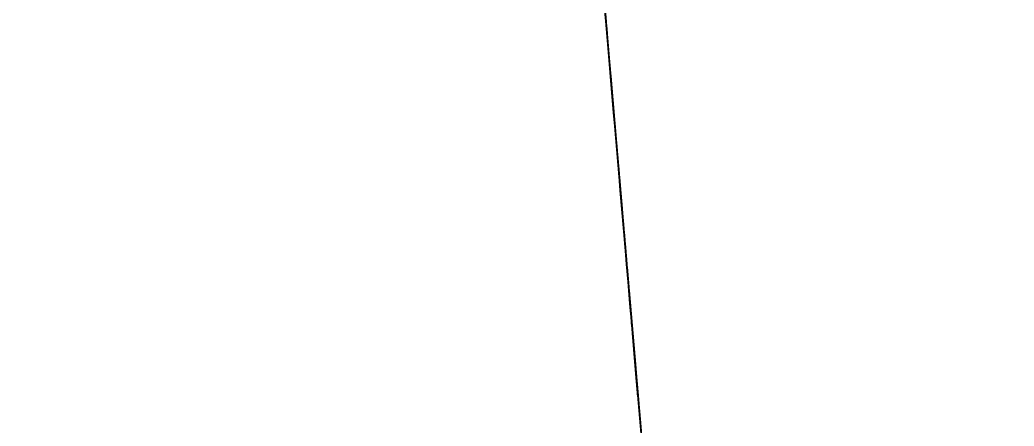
# Model space of a CAD drawing. Header units: millimetres. Extents: x 2645 to 248282, y -52826 to -1714.
# Drawn here: x 3662.6 to 3759.7, y -43486 to -43446.3 of the extents above; entities that cross this region are included whole.
import ezdxf

# ---------------------------------------------------------------- set-up
doc = ezdxf.new("R2010")
doc.units = ezdxf.units.MM
doc.header["$MEASUREMENT"] = 0
doc.linetypes.add('CENTER2', pattern=[1.125, 0.75, -0.125, 0.125, -0.125])
for name, color, linetype in [('Elevation Looking North-0', 7, 'Continuous'), ('Elevation Looking North-150-DS-B4-404', 1, 'Continuous'), ('Elevation Looking North-150-SL-B4-095', 14, 'Continuous'), ('Elevation Looking North-150-SL-B4-221', 85, 'Continuous'), ('Elevation Looking North-150-SL-B4-249', 85, 'Continuous'), ('Elevation Looking North-300-CEN-D3-231', 70, 'Continuous'), ('Elevation Looking North-300-CEN-D3-258', 70, 'Continuous'), ('Elevation Looking North-300-FA-D4-256', 50, 'Continuous'), ('Elevation Looking North-50-IW-B4-023', 3, 'Continuous'), ('Elevation Looking North-50-PES-D1-229', 4, 'Continuous'), ('Elevation Looking North-A-FLOR', 192, 'Continuous'), ('Elevation Looking North-CENTER', 1, 'CENTER2'), ('Elevation Looking North-PR-STEL-EQIP_DUCTS_CHUTES', 85, 'Continuous'), ('Elevation Looking North-RE', 5, 'Continuous'), ('Elevation Looking North-S-BEAM', 12, 'Continuous'), ('Elevation Looking North-SLUDGE TO STRAIN PRESS INLET', 3, 'Continuous'), ('Elevation Looking North-UCD756', 7, 'Continuous')]:
    doc.layers.add(name, color=color, linetype=linetype)
doc.layers.add('Elevation Looking North-PR-STEL-EQIP-PUMP_2_SEEPEX_BTVE70-24_100-18', color=7, linetype='Continuous', true_color=0x1111d0)

# ---------------------------------------------------------------- blocks, each defined once
blk = doc.blocks.new('*U815')
at = {"layer": 'Elevation Looking North-A-FLOR', "color": 0, "linetype": 'ByBlock', "lineweight": -2}
blk.add_line((3709.106, -43321.337, 22000), (4075.606, -47601.955, 22000), dxfattribs=at)
blk = doc.blocks.new('*U816')
at = {"layer": 'Elevation Looking North-S-BEAM', "color": 0, "linetype": 'ByBlock', "lineweight": -2}
for p, q in [((2647.841, -30926.057, 30027.2), (4471.772, -52229.058, 30027.2)), ((2647.841, -30926.057, 29454.8), (4471.772, -52229.058, 29454.8)), ((2647.841, -30926.057, 30042), (4471.772, -52229.058, 30042)), ((3467.558, -40500.126, 29440), (3964.349, -46302.508, 29440))]:
    blk.add_line(p, q, dxfattribs=at)
blk = doc.blocks.new('*U866')
at = {"layer": 'Elevation Looking North-S-BEAM', "color": 0, "linetype": 'ByBlock', "lineweight": -2}
for p, q in [((3714.665, -43386.268, 24801.4), (4068.838, -47522.9, 24801.4)), ((3720.112, -43449.885, 24794.4), (4063.391, -47459.283, 24794.4)), ((3720.112, -43449.885, 24989), (4063.391, -47459.283, 24989)), ((3720.112, -43449.885, 24996), (4063.391, -47459.283, 24996))]:
    blk.add_line(p, q, dxfattribs=at)
blk = doc.blocks.new('*U875')
at = {"layer": 'Elevation Looking North-A-FLOR', "color": 0, "linetype": 'ByBlock', "lineweight": -2}
blk.add_line((3774.49, -44084.997, 21629.207), (2990.271, -34925.535, 21629.207), dxfattribs=at)
blk = doc.blocks.new('*U1000')
at = {"layer": 'Elevation Looking North-A-FLOR', "color": 0, "linetype": 'ByBlock', "lineweight": -2}
for p, q in [((3210.589, -37498.789, 21699.689), (3774.49, -44084.997, 21629.207)), ((4410.652, -51515.2, 21849.694), (3210.589, -37498.789, 21999.689)), ((3709.106, -43321.337, 21937.384), (4075.764, -47603.804, 21891.554))]:
    blk.add_line(p, q, dxfattribs=at)
blk = doc.blocks.new('*U1001')
at = {"layer": 'Elevation Looking North-A-FLOR', "color": 0, "linetype": 'ByBlock', "lineweight": -2}
for p, q in [((4075.764, -47603.804, 21891.966), (3709.106, -43321.337, 21937.755)), ((3709.106, -43321.337, 21999.995), (4075.606, -47601.955, 21999.987))]:
    blk.add_line(p, q, dxfattribs=at)
blk = doc.blocks.new('*U1006')
at = {"layer": 'Elevation Looking North-50-PES-D1-229', "color": 0, "linetype": 'ByBlock', "lineweight": -2}
blk.add_line((3733.668, -43608.212, 25056.774), (3721.444, -43465.442, 25056.774), dxfattribs=at)
at = {"layer": 'Elevation Looking North-CENTER'}
blk.add_line((3722.484, -43477.582, 25026.612), (3733.668, -43608.212, 25026.612), dxfattribs=at)
blk = doc.blocks.new('*U1013')
at = {"layer": 'Elevation Looking North-300-FA-D4-256', "color": 0, "linetype": 'ByBlock', "lineweight": -2}
blk.add_line((3709.106, -43321.337, 23695.257), (3727.845, -43540.199, 23695.257), dxfattribs=at)
blk = doc.blocks.new('*U1023')
at = {"layer": 'Elevation Looking North-300-CEN-D3-258', "color": 0, "linetype": 'ByBlock', "lineweight": -2}
blk.add_line((3709.106, -43321.337, 23086.7), (3756.925, -43879.846, 23096.426), dxfattribs=at)
at = {"layer": 'Elevation Looking North-CENTER'}
blk.add_line((3747.661, -43771.649, 23256.491), (3709.106, -43321.337, 23248.65), dxfattribs=at)
blk = doc.blocks.new('*U1043')
at = {"layer": 'Elevation Looking North-50-IW-B4-023', "color": 0, "linetype": 'ByBlock', "lineweight": -2}
for p, q in [((3809.232, -44490.773, 23554.407), (3709.106, -43321.337, 23554.407)), ((3809.232, -44490.773, 23614.732), (3709.106, -43321.337, 23614.732))]:
    blk.add_line(p, q, dxfattribs=at)
at = {"layer": 'Elevation Looking North-CENTER'}
blk.add_line((3709.106, -43321.337, 23584.569), (3809.232, -44490.773, 23584.569), dxfattribs=at)
blk = doc.blocks.new('*U1059')
at = {"layer": 'Elevation Looking North-150-SL-B4-221', "color": 0, "linetype": 'ByBlock', "lineweight": -2}
blk.add_line((3709.106, -43321.337, 24016.866), (3733.668, -43608.212, 24016.866), dxfattribs=at)
blk = doc.blocks.new('*U1060')
at = {"layer": 'Elevation Looking North-CENTER'}
blk.add_line((3709.106, -43321.337, 22955.728), (3862.195, -45109.376, 22955.728), dxfattribs=at)
at = {"layer": 'Elevation Looking North-SLUDGE TO STRAIN PRESS INLET', "color": 0, "linetype": 'ByBlock', "lineweight": -2}
for p, q in [((3862.195, -45109.376, 23039.866), (3709.106, -43321.337, 23039.866)), ((3726.496, -43524.448, 22871.591), (3710.077, -43332.68, 22871.591))]:
    blk.add_line(p, q, dxfattribs=at)
blk = doc.blocks.new('*U1063')
at = {"layer": 'Elevation Looking North-PR-STEL-EQIP-PUMP_2_SEEPEX_BTVE70-24_100-18', "color": 0, "linetype": 'ByBlock', "lineweight": -2}
for p, q in [((3710.04, -43332.249, 22548.684), (3726.314, -43522.32, 22514.08)), ((3710.182, -43333.902, 22826.626), (3726.49, -43524.371, 22858.951))]:
    blk.add_line(p, q, dxfattribs=at)
blk = doc.blocks.new('*U1081')
at = {"layer": 'Elevation Looking North-150-DS-B4-404', "color": 0, "linetype": 'ByBlock', "lineweight": -2}
for p, q in [((3730.719, -43573.769, 23790.913), (3709.106, -43321.337, 23790.913)), ((3730.719, -43573.769, 23959.188), (3709.106, -43321.337, 23959.188))]:
    blk.add_line(p, q, dxfattribs=at)
at = {"layer": 'Elevation Looking North-CENTER'}
blk.add_line((3709.106, -43321.337, 23875.05), (3730.719, -43573.769, 23875.05), dxfattribs=at)
blk = doc.blocks.new('*U1083')
at = {"layer": 'Elevation Looking North-150-DS-B4-404', "color": 0, "linetype": 'ByBlock', "lineweight": -2}
for p, q in [((3903.511, -45591.928, 23256.491), (3709.106, -43321.337, 23256.491)), ((3906.187, -45623.188, 23424.766), (3709.106, -43321.337, 23424.766))]:
    blk.add_line(p, q, dxfattribs=at)
at = {"layer": 'Elevation Looking North-CENTER'}
blk.add_line((3709.106, -43321.337, 23340.628), (3902.939, -45585.248, 23340.628), dxfattribs=at)
blk = doc.blocks.new('*U1093')
at = {"layer": 'Elevation Looking North-0', "color": 0, "linetype": 'ByBlock', "lineweight": -2}
for p, q in [((3734.676, -43619.982, 25888.357), (3706.416, -43289.916, 25697.096)), ((3725.33, -43510.831, 26078.104), (3706.416, -43289.916, 25950.091))]:
    blk.add_line(p, q, dxfattribs=at)
blk = doc.blocks.new('*U1096')
at = {"layer": 'Elevation Looking North-UCD756', "color": 0, "linetype": 'ByBlock', "lineweight": -2}
for p, q in [((3720.662, -43456.307, 25383), (3698.479, -43197.219, 25383)), ((3721.965, -43471.52, 26745.919), (3707.126, -43298.214, 27176.237)), ((3709.188, -43322.297, 26103), (3720.662, -43456.307, 26103)), ((3718.529, -43431.398, 25370), (3720.236, -43451.325, 25370)), ((3720.236, -43451.325, 25355), (3718.529, -43431.398, 25355)), ((3720.236, -43451.325, 25355), (3720.236, -43451.325, 25370)), ((3722.368, -43476.234, 26103), (3720.662, -43456.307, 26103)), ((3720.662, -43456.307, 25383), (3722.368, -43476.234, 25383)), ((3720.662, -43456.307, 26053), (3720.662, -43456.307, 26103)), ((3720.662, -43456.307, 26053), (3720.662, -43456.307, 26046.509)), ((3720.662, -43456.307, 25793.514), (3720.662, -43456.307, 25383)), ((3722.368, -43476.231, 26148.001), (3722.369, -43476.24, 26721.559)), ((3722.403, -43476.645, 26088), (3722.368, -43476.234, 26088)), ((3722.368, -43476.234, 26088), (3722.403, -43476.645, 26088)), ((3722.368, -43476.234, 26103), (3722.368, -43476.234, 26058.056)), ((3722.368, -43476.234, 25805.061), (3722.368, -43476.234, 25383)), ((3722.369, -43476.24, 26715.915), (3722.403, -43476.645, 26715.915)), ((3722.403, -43476.645, 26715.915), (3722.369, -43476.24, 26716.92)), ((3722.403, -43476.645, 26715.915), (3722.369, -43476.24, 26715.915)), ((3722.369, -43476.24, 26716.92), (3722.403, -43476.645, 26715.915)), ((3722.403, -43476.645, 26088), (3722.403, -43476.645, 26715.915)), ((3722.403, -43476.645, 26715.915), (3722.403, -43476.645, 26088))]:
    blk.add_line(p, q, dxfattribs=at)
at = {"layer": 'Elevation Looking North-UCD756', "color": 0, "linetype": 'ByBlock', "lineweight": -2, "extrusion": (-0.996355, -0.085306, 0)}
for centre, radius, start, end in [((43605.292, 26148.002), 30, 270.00065, 359.99914), ((43570.301, 26721.56), 65, 359.99914, 22.00922)]:
    blk.add_arc(centre, radius, start, end, dxfattribs=at)
blk = doc.blocks.new('*U1098')
at = {"layer": 'Elevation Looking North-CENTER'}
blk.add_line((3809.232, -44490.773, 23731.723), (3709.106, -43321.337, 23731.723), dxfattribs=at)
at = {"layer": 'Elevation Looking North-RE', "color": 0, "linetype": 'ByBlock', "lineweight": -2}
for p, q in [((3709.106, -43321.337, 23761.885), (3738.019, -43659.033, 23761.885)), ((3709.106, -43321.337, 23701.56), (3809.232, -44490.773, 23701.56))]:
    blk.add_line(p, q, dxfattribs=at)
blk = doc.blocks.new('*U1099')
at = {"layer": 'Elevation Looking North-PR-STEL-EQIP_DUCTS_CHUTES', "color": 0, "linetype": 'ByBlock', "lineweight": -2}
for p, q in [((3722.368, -43476.234, 25711.971), (3722.88, -43482.212, 25711.971)), ((3722.368, -43476.234, 25492.871), (3722.88, -43482.212, 25492.871)), ((3722.88, -43482.212, 25492.871), (3722.88, -43482.212, 25602.421)), ((3722.88, -43482.212, 25602.421), (3722.88, -43482.212, 25711.971))]:
    blk.add_line(p, q, dxfattribs=at)
blk = doc.blocks.new('*U1101')
at = {"layer": 'Elevation Looking North-CENTER'}
blk.add_line((3709.106, -43321.337, 23616.329), (3764.655, -43970.129, 23616.329), dxfattribs=at)
at = {"layer": 'Elevation Looking North-RE', "color": 0, "linetype": 'ByBlock', "lineweight": -2}
blk.add_line((3764.655, -43970.129, 23673.479), (3709.106, -43321.337, 23673.479), dxfattribs=at)
blk = doc.blocks.new('*U1116')
at = {"layer": 'Elevation Looking North-150-SL-B4-249', "color": 0, "linetype": 'ByBlock', "lineweight": -2}
for p, q in [((3712.118, -43356.513, 24366.794), (3721.376, -43464.641, 24366.795)), ((3712.778, -43364.219, 24234.471), (3721.47, -43465.745, 24218.418)), ((3712.778, -43364.22, 24227.984), (3721.47, -43465.746, 24208.433)), ((3716.481, -43407.476, 24316.171), (3721.426, -43465.228, 24277.019)), ((3717.222, -43416.122, 24329.018), (3722.185, -43474.099, 24289.714)), ((3720.221, -43451.157, 24354.229), (3719.17, -43438.885, 24358.341)), ((3720.221, -43451.157, 24354.121), (3719.17, -43438.885, 24358.233)), ((3719.568, -43443.523, 24380.395), (3721.385, -43464.755, 24387.998)), ((3719.614, -43444.06, 24332.79), (3720.443, -43453.745, 24341.4)), ((3720.443, -43453.744, 24341.508), (3720.221, -43451.157, 24354.229)), ((3720.221, -43451.157, 24354.121), (3720.221, -43451.157, 24354.229)), ((3720.443, -43453.745, 24341.4), (3720.221, -43451.157, 24354.121)), ((3720.252, -43451.512, 24366.795), (3721.83, -43469.953, 24373.399)), ((3720.28, -43451.839, 24164.016), (3722.091, -43472.994, 24148.039)), ((3720.443, -43453.745, 24341.4), (3720.443, -43453.744, 24341.508)), ((3720.478, -43454.155, 24303.234), (3721.47, -43465.744, 24304.152)), ((3720.615, -43455.76, 24345.868), (3720.615, -43455.761, 24345.706)), ((3721.075, -43461.127, 24176.404), (3722.892, -43482.35, 24160.376)), ((3721.358, -43464.432, 24275.877), (3721.488, -43465.949, 24274.811)), ((3721.442, -43465.411, 24274.053), (3721.714, -43468.594, 24278.54)), ((3730.461, -43570.752, 24341.775), (3721.471, -43465.751, 24341.773)), ((3730.461, -43570.755, 24183.697), (3721.471, -43465.753, 24183.695)), ((3721.494, -43466.018, 24394.048), (3721.766, -43469.2, 24396.529)), ((3721.699, -43468.42, 24389.405), (3721.586, -43467.096, 24388.951)), ((3721.88, -43470.537, 24390.131), (3721.767, -43469.214, 24389.677)), ((3721.782, -43469.381, 24391.375), (3721.835, -43470.001, 24391.588)), ((3721.872, -43470.44, 24279.26), (3722.149, -43473.677, 24276.986)), ((3721.873, -43470.445, 24270.456), (3722.145, -43473.628, 24274.943)), ((3721.921, -43471.011, 24271.254), (3722.008, -43472.024, 24270.542)), ((3722.068, -43472.729, 24372.863), (3722.718, -43480.321, 24375.466)), ((3722.083, -43472.905, 24392.583), (3722.187, -43474.123, 24393.001)), ((3722.087, -43472.943, 24271.788), (3722.093, -43473.016, 24271.739)), ((3722.476, -43477.494, 24270.117), (3722.152, -43473.703, 24272.677)), ((3722.593, -43478.856, 24397.943), (3722.183, -43474.068, 24392.944)), ((3722.731, -43480.477, 24395.055), (3722.183, -43474.068, 24392.944)), ((3722.183, -43474.068, 24392.944), (3722.379, -43476.356, 24380.528)), ((3722.594, -43478.872, 24272.001), (3722.184, -43474.083, 24264.993)), ((3722.733, -43480.491, 24260.667), (3722.184, -43474.083, 24264.993)), ((3722.184, -43474.083, 24264.993), (3722.38, -43476.369, 24268.577)), ((3722.265, -43475.026, 24144.452), (3722.606, -43479.007, 24141.53)), ((3722.268, -43475.063, 24291.118), (3722.918, -43482.655, 24285.783)), ((3722.927, -43482.764, 24382.639), (3722.379, -43476.356, 24380.528)), ((3722.379, -43476.356, 24380.528), (3722.984, -43483.431, 24373.111)), ((3722.38, -43476.369, 24268.577), (3722.47, -43477.428, 24270.162)), ((3722.508, -43477.864, 24144.691), (3722.799, -43481.264, 24135.287)), ((3722.877, -43482.176, 24141.398), (3722.508, -43477.864, 24144.691)), ((3723.117, -43484.983, 24155.501), (3722.508, -43477.864, 24144.691)), ((3723.057, -43484.278, 24399.729), (3722.593, -43478.856, 24397.943)), ((3723.2, -43485.947, 24282.593), (3722.594, -43478.872, 24272.001)), ((3723.143, -43485.28, 24267.675), (3722.594, -43478.872, 24272.001)), ((3722.731, -43480.477, 24395.055), (3723.025, -43483.9, 24398.629)), ((3722.927, -43482.764, 24382.639), (3722.731, -43480.477, 24395.055)), ((3722.733, -43480.491, 24260.667), (3723.143, -43485.28, 24267.675)), ((3723.104, -43484.822, 24281.052), (3722.789, -43481.149, 24283.532)), ((3723.031, -43483.973, 24133.218), (3722.799, -43481.264, 24135.287)), ((3722.877, -43482.176, 24141.398), (3723.459, -43488.968, 24151.713)), ((3722.988, -43483.47, 24137.817), (3722.877, -43482.176, 24141.398)), ((3723.458, -43488.965, 24376.138), (3722.927, -43482.764, 24382.639)), ((3723.284, -43486.929, 24261.973), (3722.959, -43483.134, 24264.535)), ((3723.458, -43488.965, 24374.934), (3722.984, -43483.431, 24373.111)), ((3723.098, -43484.76, 24281.094), (3723.396, -43488.234, 24286.176)), ((3723.459, -43488.968, 24156.034), (3723.117, -43484.983, 24155.501)), ((3723.459, -43488.968, 24152.457), (3723.117, -43484.983, 24155.501)), ((3723.143, -43485.28, 24267.675), (3723.749, -43492.356, 24278.267)), ((3723.396, -43488.234, 24286.176), (3723.2, -43485.947, 24282.593)), ((3723.749, -43492.356, 24278.267), (3723.2, -43485.947, 24282.593))]:
    blk.add_line(p, q, dxfattribs=at)
at = {"layer": 'Elevation Looking North-150-SL-B4-249', "color": 0, "linetype": 'ByBlock', "lineweight": -2, "extrusion": (0.996355, 0.085306, -1.0842e-18)}
blk.add_ellipse((3719.392, -43441.472, 24345.648), major_axis=(-1.223, 14.288, -0.058), ratio=0.999903, start_param=0.004058, end_param=6.287243, dxfattribs=at)
at = {"layer": 'Elevation Looking North-150-SL-B4-249', "color": 0, "linetype": 'ByBlock', "lineweight": -2, "extrusion": (0.996355, 0.085306, -1.17961e-16)}
blk.add_ellipse((3720.677, -43456.483, 24170.21), major_axis=(0.398, -4.644, 6.194), ratio=0.713498, start_param=3.141593, end_param=6.283185, dxfattribs=at)
at = {"layer": 'Elevation Looking North-150-SL-B4-249', "color": 0, "linetype": 'ByBlock', "lineweight": -2, "extrusion": (0.996355, 0.085306, 0)}
blk.add_ellipse((3720.677, -43456.483, 24170.21), major_axis=(0.398, -4.644, 6.194), ratio=0.713498, start_param=3.141593, end_param=6.267209, dxfattribs=at)
at = {"layer": 'Elevation Looking North-150-SL-B4-249', "color": 0, "linetype": 'ByBlock', "lineweight": -2, "extrusion": (0.996355, 0.085306, -1.04083e-16)}
blk.add_ellipse((3720.677, -43456.483, 24170.21), major_axis=(0.398, -4.644, 6.194), ratio=0.713498, start_param=3.141593, end_param=6.283185, dxfattribs=at)
at = {"layer": 'Elevation Looking North-150-SL-B4-249', "color": 0, "linetype": 'ByBlock', "lineweight": -2, "extrusion": (0.996355, 0.085306, -9.71445e-17)}
blk.add_ellipse((3720.677, -43456.483, 24170.21), major_axis=(0.398, -4.644, 6.194), ratio=0.713498, start_param=-0.015977, end_param=0, dxfattribs=at)
at = {"layer": 'Elevation Looking North-150-SL-B4-249', "color": 0, "linetype": 'ByBlock', "lineweight": -2, "extrusion": (-0.996355, -0.085306, -8.59729e-15)}
blk.add_ellipse((3721.813, -43469.747, 24283.498), major_axis=(0.455, -5.316, 7.62), ratio=0.008037, start_param=2.587284, end_param=5.502618, dxfattribs=at)
at = {"layer": 'Elevation Looking North-150-SL-B4-249', "color": 0, "linetype": 'ByBlock', "lineweight": -2, "extrusion": (0.996355, 0.085306, 1.07553e-16)}
blk.add_ellipse((3721.812, -43469.732, 24381.666), major_axis=(-0.257, 2.996, 8.803), ratio=0.500633, start_param=3.141593, end_param=6.066294, dxfattribs=at)
at = {"layer": 'Elevation Looking North-150-SL-B4-249', "color": 0, "linetype": 'ByBlock', "lineweight": -2, "extrusion": (-0.996355, -0.085306, 2.30937e-17)}
blk.add_ellipse((3721.376, -43464.641, 24346.098), major_axis=(0, 0, 20.697), ratio=0.000056, start_param=3.862694, end_param=6.283185, dxfattribs=at)
at = {"layer": 'Elevation Looking North-150-SL-B4-249', "color": 0, "linetype": 'ByBlock', "lineweight": -2, "extrusion": (0.996355, 0.085306, 9.71445e-17)}
for centre, major_axis, start_param, end_param in [((3721.657, -43467.928, 24272.254), (-0.215, 2.517, 1.799), 3.141593, 6.271874), ((3721.93, -43471.111, 24276.741), (-0.162, 1.887, 1.349), -0.791322, 5.491863)]:
    blk.add_ellipse(centre, major_axis=major_axis, ratio=0.70366, start_param=start_param, end_param=end_param, dxfattribs=at)
at = {"layer": 'Elevation Looking North-150-SL-B4-249', "color": 0, "linetype": 'ByBlock', "lineweight": -2, "extrusion": (-0.996355, -0.085306, 2.77556e-17)}
blk.add_ellipse((3721.656, -43467.913, 24391.599), major_axis=(-0.162, 1.895, 2.449), ratio=0.853115, start_param=3.603759, end_param=7.568679, dxfattribs=at)
at = {"layer": 'Elevation Looking North-150-SL-B4-249', "color": 0, "linetype": 'ByBlock', "lineweight": -2, "extrusion": (-0.996355, -0.085306, 1.38778e-17)}
blk.add_ellipse((3721.656, -43467.913, 24391.599), major_axis=(-0.162, 1.895, 2.449), ratio=0.853115, start_param=1.285494, end_param=2.108822, dxfattribs=at)
at = {"layer": 'Elevation Looking North-150-SL-B4-249', "color": 0, "linetype": 'ByBlock', "lineweight": -2, "extrusion": (0.996355, 0.085306, 2.77556e-17)}
blk.add_ellipse((3721.657, -43467.928, 24272.254), major_axis=(-0.215, 2.517, 1.799), ratio=0.70366, start_param=-0.011311, end_param=0, dxfattribs=at)
at = {"layer": 'Elevation Looking North-150-SL-B4-249', "color": 0, "linetype": 'ByBlock', "lineweight": -2, "extrusion": (0.996355, 0.085306, -7.63278e-17)}
blk.add_ellipse((3721.656, -43467.913, 24391.599), major_axis=(-0.122, 1.421, 1.837), ratio=0.853115, start_param=3.637604, end_param=8.139284, dxfattribs=at)
at = {"layer": 'Elevation Looking North-150-SL-B4-249', "color": 0, "linetype": 'ByBlock', "lineweight": -2, "extrusion": (-0.996355, -0.085306, -5.23128e-18)}
blk.add_ellipse((3721.471, -43465.752, 24262.734), major_axis=(0, 0.001, 79.039), ratio=0.000113, start_param=1.415545, end_param=1.421119, dxfattribs=at)
at = {"layer": 'Elevation Looking North-150-SL-B4-249', "color": 0, "linetype": 'ByBlock', "lineweight": -2, "extrusion": (-0.996355, -0.085306, -6.6977e-18)}
blk.add_ellipse((3721.471, -43465.752, 24262.734), major_axis=(0, 0.001, 79.039), ratio=0.000113, start_param=1.461259, end_param=2.166005, dxfattribs=at)
at = {"layer": 'Elevation Looking North-150-SL-B4-249', "color": 0, "linetype": 'ByBlock', "lineweight": -2, "extrusion": (-0.996355, -0.085306, -7.18729e-18)}
blk.add_ellipse((3721.471, -43465.752, 24262.734), major_axis=(0, 0.001, 79.039), ratio=0.000113, start_param=1.019242, end_param=1.145036, dxfattribs=at)
at = {"layer": 'Elevation Looking North-150-SL-B4-249', "color": 0, "linetype": 'ByBlock', "lineweight": -2, "extrusion": (-0.996355, -0.085306, 1.12829e-17)}
blk.add_ellipse((3721.471, -43465.752, 24262.734), major_axis=(0, 0.001, 79.039), ratio=0.000113, start_param=0.013932, end_param=1.019242, dxfattribs=at)
at = {"layer": 'Elevation Looking North-150-SL-B4-249', "color": 0, "linetype": 'ByBlock', "lineweight": -2, "extrusion": (-0.996355, -0.085306, -6.99141e-18)}
blk.add_ellipse((3721.471, -43465.752, 24262.734), major_axis=(0, 0.001, 79.039), ratio=0.000113, start_param=2.166005, end_param=2.328167, dxfattribs=at)
at = {"layer": 'Elevation Looking North-150-SL-B4-249', "color": 0, "linetype": 'ByBlock', "lineweight": -2, "extrusion": (-0.996355, -0.085306, -6.89337e-18)}
blk.add_ellipse((3721.471, -43465.752, 24262.734), major_axis=(0, 0.001, 79.039), ratio=0.000113, start_param=2.328167, end_param=3.155525, dxfattribs=at)
at = {"layer": 'Elevation Looking North-150-SL-B4-249', "color": 0, "linetype": 'ByBlock', "lineweight": -2, "extrusion": (0.996355, 0.085306, 1.77489e-17)}
blk.add_ellipse((3721.471, -43465.752, 24262.734), major_axis=(0, 0.001, 79.039), ratio=0.000056, start_param=0.013932, end_param=1.14515, dxfattribs=at)
at = {"layer": 'Elevation Looking North-150-SL-B4-249', "color": 0, "linetype": 'ByBlock', "lineweight": -2, "extrusion": (-0.996355, -0.085306, 1.33833e-17)}
blk.add_ellipse((3721.471, -43465.752, 24262.734), major_axis=(0, 0.001, 75.275), ratio=0.000056, start_param=-1.122359, end_param=-0.013932, dxfattribs=at)
at = {"layer": 'Elevation Looking North-150-SL-B4-249', "color": 0, "linetype": 'ByBlock', "lineweight": -2, "extrusion": (0.996355, 0.085306, 1.77492e-17)}
blk.add_ellipse((3721.471, -43465.752, 24262.734), major_axis=(0, 0.001, 79.039), ratio=0.000056, start_param=1.584728, end_param=3.155525, dxfattribs=at)
at = {"layer": 'Elevation Looking North-150-SL-B4-249', "color": 0, "linetype": 'ByBlock', "lineweight": -2, "extrusion": (-0.996355, -0.085306, 1.33838e-17)}
for start_param, end_param in [(3.12766, 4.827196), (-1.41333, -1.407837)]:
    blk.add_ellipse((3721.471, -43465.752, 24262.734), major_axis=(0, 0.001, 75.275), ratio=0.000056, start_param=start_param, end_param=end_param, dxfattribs=at)
at = {"layer": 'Elevation Looking North-150-SL-B4-249', "color": 0, "linetype": 'ByBlock', "lineweight": -2, "extrusion": (0.996355, 0.085306, -5.78587e-18)}
blk.add_ellipse((3721.471, -43465.752, 24262.734), major_axis=(0, 0.001, 79.039), ratio=0.000056, start_param=1.415663, end_param=1.420882, dxfattribs=at)
at = {"layer": 'Elevation Looking North-150-SL-B4-249', "color": 0, "linetype": 'ByBlock', "lineweight": -2, "extrusion": (0.996355, 0.085306, 1.75133e-17)}
blk.add_ellipse((3721.471, -43465.752, 24262.734), major_axis=(0, 0.001, 79.039), ratio=0.000056, start_param=1.461483, end_param=1.584728, dxfattribs=at)
at = {"layer": 'Elevation Looking North-150-SL-B4-249', "color": 0, "linetype": 'ByBlock', "lineweight": -2, "extrusion": (-0.996355, -0.085306, -2.28983e-16)}
blk.add_ellipse((3721.93, -43471.111, 24276.741), major_axis=(-0.215, 2.517, 1.799), ratio=0.70366, start_param=0.011311, end_param=4.02975, dxfattribs=at)
at = {"layer": 'Elevation Looking North-150-SL-B4-249', "color": 0, "linetype": 'ByBlock', "lineweight": -2, "extrusion": (-0.996355, -0.085306, -1.17961e-16)}
blk.add_ellipse((3721.93, -43471.111, 24276.741), major_axis=(-0.215, 2.517, 1.799), ratio=0.70366, start_param=-0.865535, end_param=0.011311, dxfattribs=at)
at = {"layer": 'Elevation Looking North-150-SL-B4-249', "color": 0, "linetype": 'ByBlock', "lineweight": -2, "extrusion": (0.996355, 0.085306, -3.46945e-17)}
blk.add_ellipse((3721.928, -43471.095, 24394.08), major_axis=(-0.162, 1.895, 2.449), ratio=0.853115, start_param=0, end_param=2.571053, dxfattribs=at)
at = {"layer": 'Elevation Looking North-150-SL-B4-249', "color": 0, "linetype": 'ByBlock', "lineweight": -2, "extrusion": (0.996355, 0.085306, -4.16334e-17)}
blk.add_ellipse((3721.656, -43467.913, 24391.599), major_axis=(-0.122, 1.421, 1.837), ratio=0.853115, start_param=1.856099, end_param=3.216186, dxfattribs=at)
at = {"layer": 'Elevation Looking North-150-SL-B4-249', "color": 0, "linetype": 'ByBlock', "lineweight": -2, "extrusion": (0.996355, 0.085306, 1.63689e-14)}
blk.add_ellipse((3721.813, -43469.747, 24283.498), major_axis=(0.379, -4.43, 6.35), ratio=0.008037, start_param=0.780568, end_param=1.388238, dxfattribs=at)
at = {"layer": 'Elevation Looking North-150-SL-B4-249', "color": 0, "linetype": 'ByBlock', "lineweight": -2, "extrusion": (-0.996355, -0.085306, -3.1225e-17)}
blk.add_ellipse((3722.462, -43477.325, 24384.269), major_axis=(-0.257, 2.996, 8.803), ratio=0.500633, start_param=0.052141, end_param=3.281119, dxfattribs=at)
at = {"layer": 'Elevation Looking North-150-SL-B4-249', "color": 0, "linetype": 'ByBlock', "lineweight": -2, "extrusion": (0.996355, 0.085306, 1.64244e-14)}
blk.add_ellipse((3722.463, -43477.34, 24278.163), major_axis=(0.455, -5.316, 7.62), ratio=0.008037, start_param=0.780568, end_param=3.141593, dxfattribs=at)
at = {"layer": 'Elevation Looking North-150-SL-B4-249', "color": 0, "linetype": 'ByBlock', "lineweight": -2, "extrusion": (0.996355, 0.085306, -9.02056e-17)}
blk.add_ellipse((3722.733, -43480.496, 24151.961), major_axis=(0.468, -5.47, 7.509), ratio=0.703599, start_param=3.141593, end_param=6.283185, dxfattribs=at)
at = {"layer": 'Elevation Looking North-150-SL-B4-249', "color": 0, "linetype": 'ByBlock', "lineweight": -2, "extrusion": (0.996355, 0.085306, 6.93889e-17)}
blk.add_ellipse((3722.462, -43477.325, 24384.269), major_axis=(-0.222, 2.595, 7.301), ratio=0.475254, start_param=3.178602, end_param=5.901439, dxfattribs=at)
at = {"layer": 'Elevation Looking North-150-SL-B4-249', "color": 0, "linetype": 'ByBlock', "lineweight": -2, "extrusion": (0.996355, 0.085306, 1.70697e-15)}
blk.add_ellipse((3721.813, -43469.747, 24283.498), major_axis=(0.379, -4.43, 6.35), ratio=0.008037, start_param=-0.20023, end_param=0.780568, dxfattribs=at)
at = {"layer": 'Elevation Looking North-150-SL-B4-249', "color": 0, "linetype": 'ByBlock', "lineweight": -2, "extrusion": (-0.996355, -0.085306, 4.92661e-16)}
blk.add_ellipse((3722.463, -43477.34, 24278.163), major_axis=(0.37, -4.323, 6.424), ratio=0.011304, start_param=3.141593, end_param=4.810259, dxfattribs=at)
at = {"layer": 'Elevation Looking North-150-SL-B4-249', "color": 0, "linetype": 'ByBlock', "lineweight": -2, "extrusion": (-0.996355, -0.085306, -2.63678e-16)}
blk.add_ellipse((3721.813, -43469.747, 24283.498), major_axis=(0.455, -5.316, 7.62), ratio=0.008037, start_param=-0.780568, end_param=0.615251, dxfattribs=at)
at = {"layer": 'Elevation Looking North-150-SL-B4-249', "color": 0, "linetype": 'ByBlock', "lineweight": -2, "extrusion": (0.996355, 0.085306, 8.32667e-17)}
blk.add_ellipse((3722.462, -43477.325, 24384.269), major_axis=(-0.214, 2.497, 7.336), ratio=0.500633, start_param=-0.388335, end_param=-0.134973, dxfattribs=at)
at = {"layer": 'Elevation Looking North-150-SL-B4-249', "color": 0, "linetype": 'ByBlock', "lineweight": -2, "extrusion": (-0.996355, -0.085306, -5.55112e-17)}
blk.add_ellipse((3722.462, -43477.325, 24384.269), major_axis=(-0.175, 2.047, 6.26), ratio=0.487189, start_param=0.978013, end_param=1.030878, dxfattribs=at)
at = {"layer": 'Elevation Looking North-150-SL-B4-249', "color": 0, "linetype": 'ByBlock', "lineweight": -2, "extrusion": (-0.996355, -0.085306, -6.245e-17)}
blk.add_ellipse((3722.462, -43477.325, 24384.269), major_axis=(-0.175, 2.047, 6.26), ratio=0.487189, start_param=0.248239, end_param=0.978013, dxfattribs=at)
at = {"layer": 'Elevation Looking North-150-SL-B4-249', "color": 0, "linetype": 'ByBlock', "lineweight": -2, "extrusion": (0.996355, 0.085306, 1.67921e-14)}
blk.add_ellipse((3722.79, -43481.158, 24275.585), major_axis=(0.314, -3.664, 5.467), ratio=0.007823, start_param=0, end_param=3.141593, dxfattribs=at)
at = {"layer": 'Elevation Looking North-150-SL-B4-249', "color": 0, "linetype": 'ByBlock', "lineweight": -2, "extrusion": (-0.996355, -0.085306, 9.02056e-17)}
blk.add_ellipse((3723.188, -43485.813, 24148.059), major_axis=(0.468, -5.47, 7.509), ratio=0.703599, start_param=0.375969, end_param=2.387108, dxfattribs=at)
at = {"layer": 'Elevation Looking North-150-SL-B4-249', "color": 0, "linetype": 'ByBlock', "lineweight": -2, "extrusion": (0.996355, 0.085306, -1.11022e-16)}
blk.add_ellipse((3723.188, -43485.813, 24148.059), major_axis=(0.39, -4.559, 6.258), ratio=0.703599, start_param=4.14767, end_param=5.142608, dxfattribs=at)
at = {"layer": 'Elevation Looking North-150-SL-B4-249', "color": 0, "linetype": 'ByBlock', "lineweight": -2, "extrusion": (0.996355, 0.085306, -1.42247e-15)}
blk.add_ellipse((3722.463, -43477.34, 24278.163), major_axis=(0.455, -5.316, 7.62), ratio=0.008037, start_param=0, end_param=0.780568, dxfattribs=at)
at = {"layer": 'Elevation Looking North-150-SL-B4-249', "color": 0, "linetype": 'ByBlock', "lineweight": -2, "extrusion": (-0.996355, -0.085306, -7.21645e-16)}
blk.add_ellipse((3723.668, -43491.412, 24268.663), major_axis=(0.683, -7.975, 11.899), ratio=0.007823, start_param=2.167794, end_param=7.256984, dxfattribs=at)
at = {"layer": 'Elevation Looking North-150-SL-B4-249', "color": 0, "linetype": 'ByBlock', "lineweight": -2, "extrusion": (-0.996355, -0.085306, -4.85723e-17)}
blk.add_ellipse((3723.337, -43487.552, 24387.638), major_axis=(-0.214, 2.505, 7.66), ratio=0.487189, start_param=0.557822, end_param=2.583771, dxfattribs=at)
at = {"layer": 'Elevation Looking North-150-SL-B4-249', "color": 0, "linetype": 'ByBlock', "lineweight": -2, "extrusion": (0.996355, 0.085306, -1.249e-16)}
blk.add_ellipse((3723.999, -43495.28, 24140.828), major_axis=(0.741, -8.653, 11.412), ratio=0.71268, start_param=3.141593, end_param=4.903513, dxfattribs=at)
at = {"layer": 'Elevation Looking North-150-SL-B4-249', "color": 0, "linetype": 'ByBlock', "lineweight": -2, "extrusion": (0.996355, 0.085306, 1.14492e-16)}
blk.add_ellipse((3723.666, -43491.397, 24388.904), major_axis=(-0.382, 4.456, 13.626), ratio=0.487189, start_param=4.044341, end_param=6.283185, dxfattribs=at)
at = {"layer": 'Elevation Looking North-150-SL-B4-249', "color": 0, "linetype": 'ByBlock', "lineweight": -2}
for points, knots in [([(3721.471, -43465.753, 24183.695), (3721.211, -43462.719, 24185.037), (3720.951, -43459.684, 24186.378), (3719.912, -43447.548, 24191.744), (3719.133, -43438.447, 24195.769), (3717.521, -43419.621, 24204.092), (3716.688, -43409.893, 24208.393), (3715.453, -43395.462, 24214.77), (3715.048, -43390.737, 24216.858), (3714.286, -43381.837, 24220.787), (3713.908, -43377.425, 24222.734), (3713.534, -43373.055, 24224.65), (3713.477, -43372.383, 24224.944), (3713.363, -43371.052, 24225.524), (3713.308, -43370.417, 24225.799), (3713.221, -43369.395, 24226.24), (3713.186, -43368.989, 24226.413), (3713.124, -43368.263, 24226.721), (3713.098, -43367.962, 24226.846), (3713.049, -43367.39, 24227.083), (3713.029, -43367.151, 24227.179), (3712.989, -43366.681, 24227.363), (3712.972, -43366.489, 24227.435), (3712.939, -43366.106, 24227.572), (3712.926, -43365.955, 24227.62), (3712.904, -43365.692, 24227.697), (3712.895, -43365.595, 24227.719), (3712.889, -43365.517, 24227.734)], [0, 0, 0, 0, 10.000001, 10.000001, 40.000088, 40.000088, 72.070524, 72.070524, 87.674466, 87.674466, 101.701051, 101.701051, 104.405916, 104.405916, 107.652323, 107.652323, 110.754824, 110.754824, 114.336645, 114.336645, 118.965278, 118.965278, 125.34612, 125.34612, 134.588503, 134.588503, 145.380836, 145.380836, 145.380836, 145.380836]), ([(3718.803, -43434.593, 24197.472), (3718.846, -43435.095, 24194.113), (3718.909, -43435.831, 24190.813), (3719.076, -43437.778, 24184.39), (3719.18, -43439.001, 24181.275), (3719.429, -43441.899, 24175.465), (3719.572, -43443.573, 24172.768), (3719.897, -43447.369, 24167.932), (3720.079, -43449.491, 24165.79), (3720.28, -43451.839, 24164.016)], [1.7440999, 1.7440999, 1.7440999, 1.7440999, 1.9799137, 1.9799137, 2.2219399, 2.2219399, 2.4639661, 2.4639661, 2.7059923, 2.7059923, 2.7059923, 2.7059923]), ([(3720.33, -43452.429, 24189.587), (3720.378, -43452.984, 24188.072), (3720.43, -43453.6, 24186.639), (3720.575, -43455.291, 24183.248), (3720.673, -43456.432, 24181.439), (3720.874, -43458.78, 24178.446), (3720.977, -43459.987, 24177.265), (3721.075, -43461.127, 24176.404)], [2.0658224, 2.0658224, 2.0658224, 2.0658224, 2.2219399, 2.2219399, 2.4639661, 2.4639661, 2.7059923, 2.7059923, 2.7059923, 2.7059923]), ([(3721.782, -43469.381, 24391.375), (3721.771, -43469.256, 24391.332), (3721.761, -43469.14, 24391.285), (3721.737, -43468.86, 24391.152), (3721.724, -43468.71, 24391.059), (3721.702, -43468.453, 24390.858), (3721.692, -43468.336, 24390.743), (3721.676, -43468.145, 24390.491), (3721.669, -43468.07, 24390.354), (3721.661, -43467.979, 24390.075), (3721.66, -43467.963, 24389.933), (3721.663, -43467.999, 24389.738), (3721.665, -43468.021, 24389.677), (3721.671, -43468.09, 24389.564), (3721.675, -43468.137, 24389.514), (3721.685, -43468.258, 24389.44), (3721.692, -43468.331, 24389.413), (3721.699, -43468.42, 24389.405)], [5.001862, 5.001862, 5.001862, 5.001862, 5.386875, 5.386875, 5.992198, 5.992198, 6.597522, 6.597522, 7.202846, 7.202846, 7.80817, 7.80817, 8.110832, 8.110832, 8.413494, 8.413494, 8.673335, 8.673335, 8.673335, 8.673335]), ([(3721.996, -43471.89, 24274.847), (3721.997, -43471.894, 24274.855), (3721.997, -43471.898, 24274.863), (3722.008, -43472.025, 24275.095), (3722.018, -43472.141, 24275.338), (3722.035, -43472.336, 24275.853), (3722.041, -43472.415, 24276.123), (3722.047, -43472.482, 24276.54), (3722.048, -43472.495, 24276.681), (3722.048, -43472.497, 24276.967), (3722.047, -43472.485, 24277.112), (3722.042, -43472.423, 24277.398), (3722.037, -43472.371, 24277.547), (3722.024, -43472.213, 24277.815), (3722.015, -43472.105, 24277.932), (3721.994, -43471.863, 24278.102), (3721.981, -43471.716, 24278.163), (3721.955, -43471.411, 24278.222), (3721.942, -43471.253, 24278.22), (3721.917, -43470.963, 24278.181), (3721.905, -43470.822, 24278.143), (3721.882, -43470.554, 24278.045), (3721.871, -43470.426, 24277.985), (3721.839, -43470.055, 24277.781), (3721.82, -43469.828, 24277.615), (3721.784, -43469.415, 24277.264), (3721.769, -43469.23, 24277.08), (3721.754, -43469.063, 24276.896)], [0.584489, 0.584489, 0.584489, 0.584489, 0.605324, 0.605324, 1.210648, 1.210648, 1.815971, 1.815971, 2.118633, 2.118633, 2.421295, 2.421295, 2.708697, 2.708697, 2.996099, 2.996099, 3.283501, 3.283501, 3.570903, 3.570903, 3.873565, 3.873565, 4.176227, 4.176227, 4.781551, 4.781551, 5.367288, 5.367288, 5.367288, 5.367288]), ([(3722.083, -43472.905, 24392.583), (3722.08, -43472.873, 24392.572), (3722.078, -43472.841, 24392.56), (3722.06, -43472.63, 24392.473), (3722.044, -43472.446, 24392.362), (3722.029, -43472.267, 24392.222), (3722.013, -43472.088, 24392.083), (3721.997, -43471.903, 24391.906), (3721.965, -43471.525, 24391.481), (3721.949, -43471.333, 24391.234), (3721.915, -43470.945, 24390.703), (3721.899, -43470.75, 24390.422), (3721.88, -43470.537, 24390.131)], [-0.996866, -0.996866, -0.996866, -0.996866, -0.842427, -0.842427, 0, 0, 0, 0.842427, 0.842427, 1.684853, 1.684853, 2.482476, 2.482476, 2.482476, 2.482476]), ([(3722.985, -43483.437, 24256.763), (3723.092, -43484.693, 24255.915), (3723.2, -43485.948, 24255.071), (3723.405, -43488.342, 24253.468), (3723.502, -43489.479, 24252.71), (3723.678, -43491.532, 24251.349), (3723.756, -43492.447, 24250.747), (3723.839, -43493.413, 24250.117), (3723.855, -43493.598, 24249.997), (3723.885, -43493.952, 24249.768), (3723.9, -43494.12, 24249.659), (3723.927, -43494.439, 24249.454), (3723.94, -43494.59, 24249.358), (3723.964, -43494.877, 24249.176), (3723.976, -43495.014, 24249.09), (3724.011, -43495.42, 24248.836), (3724.03, -43495.64, 24248.697), (3724.076, -43496.185, 24248.387), (3724.087, -43496.312, 24248.316), (3724.119, -43496.68, 24248.12), (3724.138, -43496.906, 24247.998), (3724.21, -43497.743, 24247.62), (3724.244, -43498.139, 24247.392), (3724.414, -43500.131, 24246.849), (3724.483, -43500.934, 24246.605), (3724.693, -43503.382, 24246.496), (3724.774, -43504.333, 24246.494), (3724.95, -43506.385, 24246.841), (3725.024, -43507.257, 24247.045), (3725.232, -43509.681, 24247.951), (3725.379, -43511.405, 24248.867), (3725.612, -43514.122, 24251.407), (3725.7, -43515.143, 24252.726), (3725.825, -43516.603, 24255.487), (3725.864, -43517.062, 24256.899), (3725.901, -43517.493, 24259.178), (3725.906, -43517.558, 24260.097), (3725.906, -43517.555, 24260.917)], [3.220301, 3.220301, 3.220301, 3.220301, 3.53446, 3.53446, 3.84862, 3.84862, 4.162779, 4.162779, 4.241623, 4.241623, 4.320802, 4.320802, 4.399459, 4.399459, 4.476938, 4.476938, 4.634018, 4.634018, 4.673854, 4.673854, 4.716124, 4.716124, 4.749269, 4.749269, 4.764375, 4.764375, 4.771117, 4.771117, 4.775008, 4.775008, 4.780592, 4.780592, 4.784481, 4.784481, 4.788211, 4.788211, 4.791097, 4.791097, 4.791097, 4.791097]), ([(3723.199, -43485.941, 24260.647), (3723.198, -43485.922, 24260.978), (3723.197, -43485.913, 24261.307), (3723.197, -43485.913, 24261.966), (3723.198, -43485.923, 24262.301), (3723.199, -43485.942, 24262.639)], [41.44097, 41.44097, 41.44097, 41.44097, 41.96064, 41.96064, 42.49046, 42.49046, 42.49046, 42.49046])]:
    blk.add_open_spline(points, degree=3, knots=knots, dxfattribs=at)
for points in [[(3721.376, -43464.642, 24341.283), (3721.407, -43465.012, 24341.447), (3721.439, -43465.381, 24341.61), (3721.471, -43465.751, 24341.773)], [(3721.767, -43469.214, 24389.677), (3721.771, -43469.26, 24389.708), (3721.775, -43469.306, 24389.742), (3721.779, -43469.351, 24389.776)], [(3723.197, -43485.913, 24261.589), (3723.197, -43485.915, 24261.279), (3723.198, -43485.925, 24260.966), (3723.2, -43485.943, 24260.651)]]:
    blk.add_open_spline(points, degree=3, dxfattribs=at)
blk = doc.blocks.new('*U1120')
at = {"layer": 'Elevation Looking North-150-SL-B4-095', "color": 0, "linetype": 'ByBlock', "lineweight": -2}
for p, q in [((3775.144, -44092.636, 22266.047), (3709.106, -43321.337, 22266.047)), ((3775.144, -44092.636, 22434.322), (3719.781, -43446.019, 22434.322))]:
    blk.add_line(p, q, dxfattribs=at)
at = {"layer": 'Elevation Looking North-CENTER'}
blk.add_line((3719.781, -43446.019, 22350.184), (3775.144, -44092.636, 22350.184), dxfattribs=at)
blk = doc.blocks.new('*U1121')
at = {"layer": 'Elevation Looking North-150-DS-B4-404', "color": 0, "linetype": 'ByBlock', "lineweight": -2, "extrusion": (0.996355, 0.085306, -9.22495e-29)}
blk.add_arc((-43576.463, 24934.537), 110, 33.96976, 146.03024, dxfattribs=at)
at = {"layer": 'Elevation Looking North-150-DS-B4-404', "color": 0, "linetype": 'ByBlock', "lineweight": -2, "extrusion": (-0.996355, -0.085306, 0)}
blk.add_arc((43576.463, 24934.537), 90, 43.07249, 87.08789, dxfattribs=at)
blk = doc.blocks.new('*U1122')
at = {"layer": 'Elevation Looking North-S-BEAM', "color": 0, "linetype": 'ByBlock', "lineweight": -2}
for p, q in [((3708.681, -43316.374, 24789), (3720.112, -43449.885, 24789)), ((3720.112, -43449.885, 24996), (3708.681, -43316.374, 24996)), ((3720.112, -43449.885, 24798.6), (3714.665, -43386.268, 24798.6)), ((3714.665, -43386.268, 24986.4), (3720.112, -43449.885, 24986.4)), ((3720.112, -43449.885, 24789), (3720.112, -43449.885, 24798.6)), ((3720.112, -43449.885, 24986.4), (3720.112, -43449.885, 24996))]:
    blk.add_line(p, q, dxfattribs=at)
blk = doc.blocks.new('*U1125')
at = {"layer": 'Elevation Looking North-150-DS-B4-404', "color": 0, "linetype": 'ByBlock', "lineweight": -2}
for p, q in [((3719.738, -43445.515, 25020.071), (3719.738, -43445.515, 24996)), ((3719.738, -43445.515, 25074.537), (3719.738, -43445.515, 25040.914)), ((3719.738, -43445.515, 25074.537), (3719.994, -43448.504, 25074.537)), ((3719.994, -43448.504, 25040.078), (3719.994, -43448.504, 25074.537)), ((3719.994, -43448.504, 24996), (3719.994, -43448.504, 25019.03))]:
    blk.add_line(p, q, dxfattribs=at)
blk = doc.blocks.new('*U1126')
at = {"layer": 'Elevation Looking North-150-DS-B4-404', "color": 0, "linetype": 'ByBlock', "lineweight": -2}
for p, q in [((3719.994, -43448.504, 25019.03), (3719.994, -43448.504, 24996)), ((3719.994, -43448.504, 25074.537), (3719.994, -43448.504, 25040.078)), ((3719.994, -43448.504, 25074.537), (3721.444, -43465.442, 25074.537)), ((3721.444, -43465.442, 25033.512), (3721.444, -43465.442, 25074.537)), ((3721.444, -43465.442, 24996), (3721.444, -43465.442, 25010.668)), ((3725.539, -43513.267, 25018.687), (3722.822, -43481.531, 25023.896)), ((3725.539, -43513.267, 24996), (3725.539, -43513.267, 25018.687))]:
    blk.add_line(p, q, dxfattribs=at)
blk = doc.blocks.new('*U1127')
at = {"layer": 'Elevation Looking North-300-CEN-D3-231', "color": 0, "linetype": 'ByBlock', "lineweight": -2}
for p, q in [((3727.845, -43540.199, 25492.883), (3722.88, -43482.212, 25492.883)), ((3727.845, -43540.199, 25711.958), (3722.88, -43482.212, 25711.958)), ((3727.845, -43540.199, 25711.958), (3727.845, -43540.199, 25492.883))]:
    blk.add_line(p, q, dxfattribs=at)
at = {"layer": 'Elevation Looking North-CENTER'}
blk.add_line((3722.88, -43482.212, 25602.421), (3727.845, -43540.199, 25602.421), dxfattribs=at)
blk = doc.blocks.new('*U1119')
at = {"layer": 'Elevation Looking North-300-CEN-D3-231', "color": 0, "linetype": 'ByBlock', "lineweight": -2}
for p, q in [((3727.284, -43533.65, 24502.441), (3693.125, -43134.682, 24502.441)), ((3723.459, -43488.969, 24178.591), (3720.871, -43458.751, 24178.591))]:
    blk.add_line(p, q, dxfattribs=at)
blk = doc.blocks.new('*U1428')
at = {"layer": 'Elevation Looking North-300-CEN-D3-231'}
blk.add_blockref('*U1119', (0, 0), dxfattribs=at)

msp = doc.modelspace()

# ---------------------------------------------------------------- block references
at = {"layer": 'Elevation Looking North-0'}
msp.add_blockref('*U1093', (0, 0), dxfattribs=at)
at = {"layer": 'Elevation Looking North-150-DS-B4-404'}
for name in ['*U1081', '*U1083', '*U1121', '*U1125', '*U1126']:
    msp.add_blockref(name, (0, 0), dxfattribs=at)
at = {"layer": 'Elevation Looking North-150-SL-B4-095'}
msp.add_blockref('*U1120', (0, 0), dxfattribs=at)
at = {"layer": 'Elevation Looking North-150-SL-B4-221'}
msp.add_blockref('*U1059', (0, 0), dxfattribs=at)
at = {"layer": 'Elevation Looking North-150-SL-B4-249'}
msp.add_blockref('*U1116', (0, 0), dxfattribs=at)
at = {"layer": 'Elevation Looking North-300-CEN-D3-231'}
for name in ['*U1428', '*U1127']:
    msp.add_blockref(name, (0, 0), dxfattribs=at)
at = {"layer": 'Elevation Looking North-300-CEN-D3-258'}
msp.add_blockref('*U1023', (0, 0), dxfattribs=at)
at = {"layer": 'Elevation Looking North-300-FA-D4-256'}
msp.add_blockref('*U1013', (0, 0), dxfattribs=at)
at = {"layer": 'Elevation Looking North-50-IW-B4-023'}
msp.add_blockref('*U1043', (0, 0), dxfattribs=at)
at = {"layer": 'Elevation Looking North-50-PES-D1-229'}
msp.add_blockref('*U1006', (0, 0), dxfattribs=at)
at = {"layer": 'Elevation Looking North-A-FLOR'}
for name in ['*U815', '*U875', '*U1000', '*U1001']:
    msp.add_blockref(name, (0, 0), dxfattribs=at)
at = {"layer": 'Elevation Looking North-PR-STEL-EQIP-PUMP_2_SEEPEX_BTVE70-24_100-18'}
msp.add_blockref('*U1063', (0, 0), dxfattribs=at)
at = {"layer": 'Elevation Looking North-PR-STEL-EQIP_DUCTS_CHUTES'}
msp.add_blockref('*U1099', (0, 0), dxfattribs=at)
at = {"layer": 'Elevation Looking North-RE'}
for name in ['*U1098', '*U1101']:
    msp.add_blockref(name, (0, 0), dxfattribs=at)
at = {"layer": 'Elevation Looking North-S-BEAM'}
for name in ['*U816', '*U866', '*U1122']:
    msp.add_blockref(name, (0, 0), dxfattribs=at)
at = {"layer": 'Elevation Looking North-SLUDGE TO STRAIN PRESS INLET'}
msp.add_blockref('*U1060', (0, 0), dxfattribs=at)
at = {"layer": 'Elevation Looking North-UCD756'}
msp.add_blockref('*U1096', (0, 0), dxfattribs=at)

doc.saveas('drawing.dxf')
